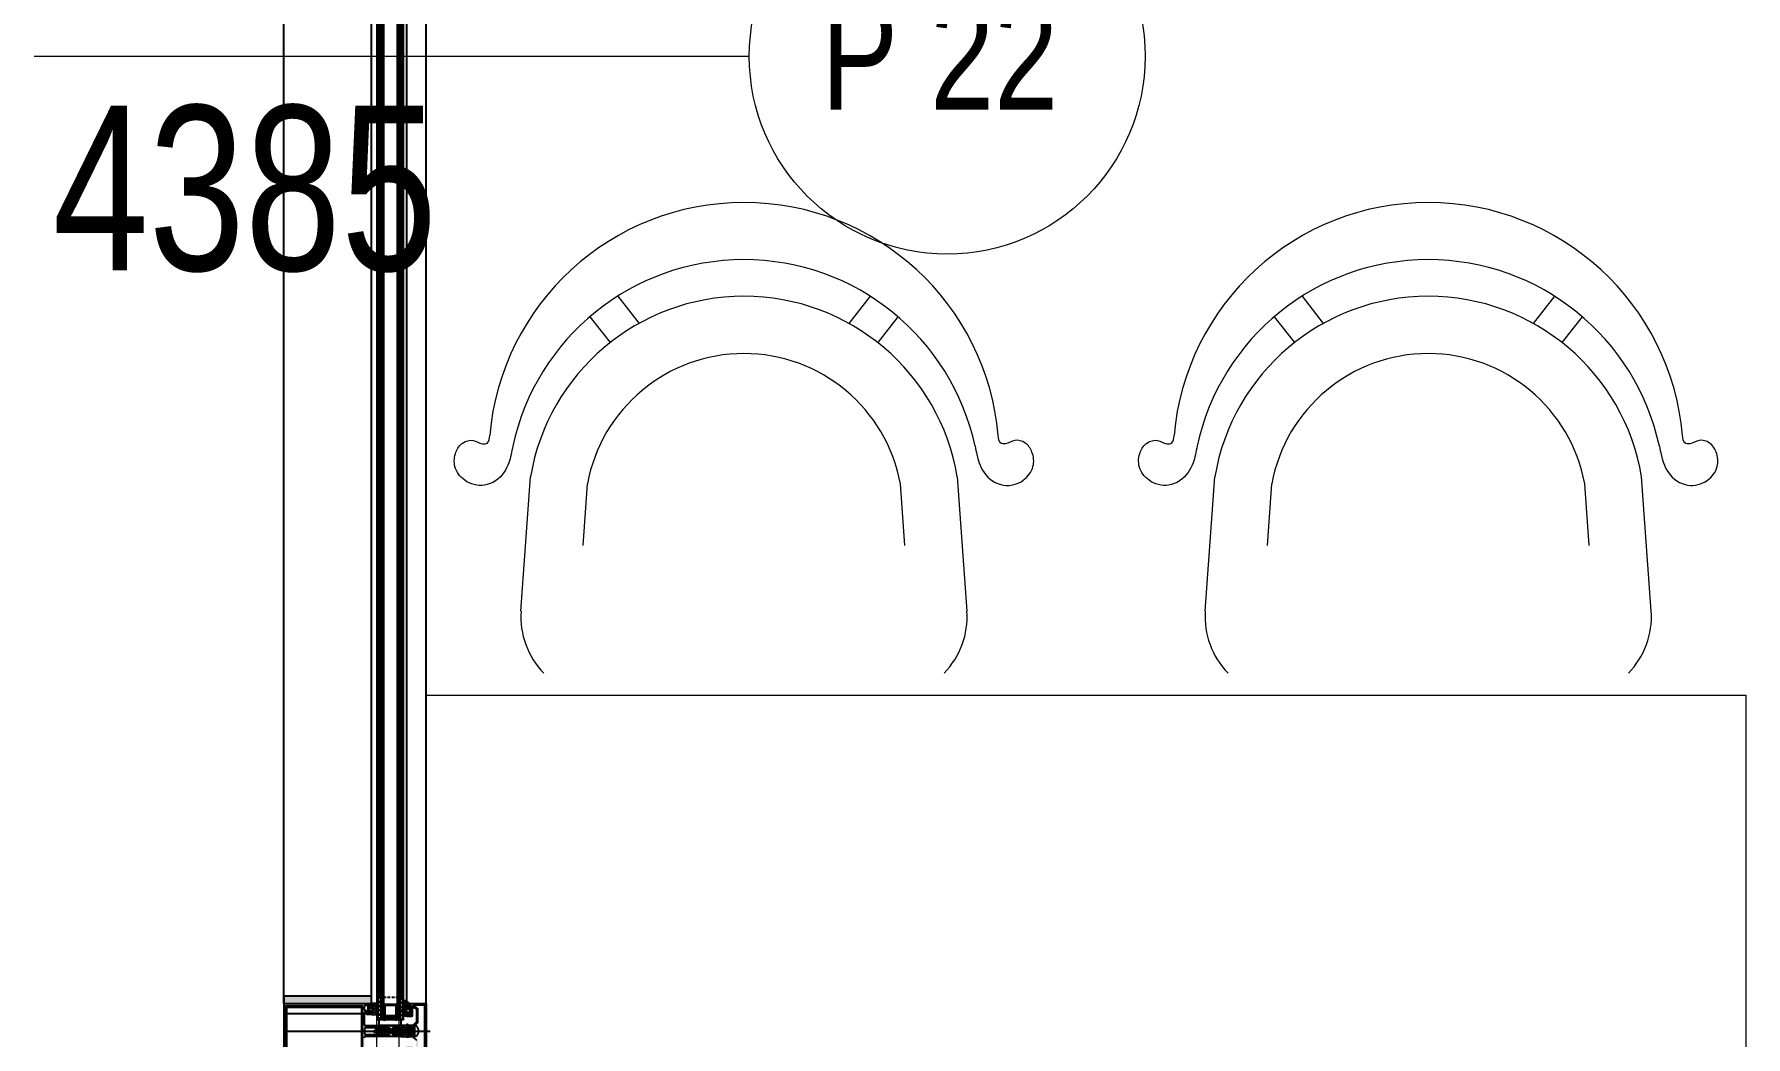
# Model space of a CAD drawing. Header units: millimetres. Extents: x 809 to 8159, y 33 to 4533.
# Drawn here: x 4948.2 to 5103.8, y 2184.4 to 2275.6 of the extents above; entities that cross this region are included whole.
import ezdxf
from ezdxf.enums import TextEntityAlignment as Align

# ---------------------------------------------------------------- set-up
doc = ezdxf.new("R2010")
doc.units = ezdxf.units.MM
doc.linetypes.add('DASHDOT', pattern=[25.4, 12.7, -6.35, 0, -6.35])
doc.linetypes.add('HIDDEN', pattern=[0.375, 0.25, -0.125])
for name, color, linetype in [('1', 3, 'Continuous'), ('11', 11, 'Continuous'), ('3', 11, 'Continuous'), ('5', 11, 'Continuous'), ('EKSEN', 11, 'Continuous'), ('FITILLER', 240, 'Continuous'), ('GORUNUS-TARAMA', 11, 'Continuous')]:
    doc.layers.add(name, color=color, linetype=linetype)
for name, color, linetype, lineweight in [('cam', 5, 'Continuous', 0), ('kapi_tag_yeni', 2, 'Continuous', 0), ('pencere tag', 4, 'Continuous', 0), ('TEFRİŞ', 130, 'Continuous', 0)]:
    doc.layers.add(name, color=color, linetype=linetype, lineweight=lineweight)
doc.styles.add('kapi_tag', font='arial.ttf', dxfattribs={"width": 0.75})

# ---------------------------------------------------------------- blocks, each defined once
blk = doc.blocks.new('wewefwef')
at = {"layer": 'TEFRİŞ'}
for p, q in [((20075.6652, -18240.6347, 0.271), (20075.5429, -18240.6434, 0.271)), ((20076.6181, -18240.6347, 0.271), (20076.7404, -18240.6434, 0.271)), ((20075.3973, -18240.6975, 0.271), (20075.4207, -18240.7159, 0.271)), ((20075.6055, -18240.6912, 0.271), (20075.5493, -18240.6952, 0.271)), ((20076.6778, -18240.6912, 0.271), (20076.734, -18240.6952, 0.271)), ((20076.886, -18240.6975, 0.271), (20076.8626, -18240.7159, 0.271)), ((20075.3787, -18240.7226, 0.271), (20075.4034, -18240.742, 0.271)), ((20076.9046, -18240.7226, 0.271), (20076.8799, -18240.742, 0.271)), ((20075.3787, -18240.9523, 0.271), (20075.4034, -18240.933, 0.271)), ((20076.9046, -18240.9523, 0.271), (20076.8799, -18240.933, 0.271)), ((20075.3973, -18240.9775, 0.271), (20075.4207, -18240.9591, 0.271)), ((20076.886, -18240.9775, 0.271), (20076.8626, -18240.9591, 0.271)), ((20075.6055, -18240.9838, 0.271), (20075.5493, -18240.9798, 0.271)), ((20076.6778, -18240.9838, 0.271), (20076.734, -18240.9798, 0.271)), ((20075.6652, -18241.0403, 0.271), (20075.5429, -18241.0316, 0.271)), ((20076.6181, -18241.0403, 0.271), (20076.7404, -18241.0316, 0.271)), ((20075.6652, -18241.257, 0.271), (20075.5429, -18241.2658, 0.271)), ((20076.6181, -18241.257, 0.271), (20076.7404, -18241.2658, 0.271)), ((20075.6055, -18241.3135, 0.271), (20075.5493, -18241.3175, 0.271)), ((20076.6778, -18241.3135, 0.271), (20076.734, -18241.3175, 0.271)), ((20075.3973, -18241.3198, 0.271), (20075.4207, -18241.3382, 0.271)), ((20076.886, -18241.3198, 0.271), (20076.8626, -18241.3382, 0.271)), ((20075.3787, -18241.345, 0.271), (20075.4034, -18241.3644, 0.271)), ((20076.9046, -18241.345, 0.271), (20076.8799, -18241.3644, 0.271)), ((20075.3787, -18241.5747, 0.271), (20075.4034, -18241.5553, 0.271)), ((20076.9046, -18241.5747, 0.271), (20076.8799, -18241.5553, 0.271)), ((20075.3973, -18241.5999, 0.271), (20075.4207, -18241.5815, 0.271)), ((20076.886, -18241.5999, 0.271), (20076.8626, -18241.5815, 0.271)), ((20075.6055, -18241.6062, 0.271), (20075.5493, -18241.6022, 0.271)), ((20076.6778, -18241.6062, 0.271), (20076.734, -18241.6022, 0.271)), ((20075.6652, -18241.6627, 0.271), (20075.5429, -18241.6539, 0.271)), ((20076.6181, -18241.6627, 0.271), (20076.7404, -18241.6539, 0.271))]:
    blk.add_line(p, q, dxfattribs=at)
at = {"layer": 'TEFRİŞ', "elevation": 0.271}
blk.add_lwpolyline([(20075.7417, -18241.7487), (20075.7417, -18240.5487), (20076.5417, -18240.5487), (20076.5417, -18241.7487)], close=True, dxfattribs=at)
at = {"layer": 'TEFRİŞ'}
for centre, radius, start, end in [((20075.5255, -18240.8375, 0.271), 0.2321, 94.9757, 180), ((20076.7579, -18240.8375, 0.271), 0.2321, 0, 85.0243), ((20075.5605, -18240.8375, 0.271), 0.2151, 102.1958, 180), ((20076.7228, -18240.8375, 0.271), 0.2151, 0, 77.8042), ((20075.5755, -18240.8375, 0.271), 0.1968, 99.5284, 180), ((20075.6704, -18240.7074, 0.271), 0.0729, 45.4026, 94.0856), ((20076.6129, -18240.7074, 0.271), 0.0729, 85.9144, 134.5974), ((20076.7078, -18240.8375, 0.271), 0.1968, 0, 80.4716), ((20075.5755, -18240.8375, 0.271), 0.1447, 100.4339, 180), ((20076.7078, -18240.8375, 0.271), 0.1447, 0, 79.5661), ((20075.5255, -18240.8375, 0.271), 0.2321, 180, 265.0243), ((20075.5605, -18240.8375, 0.271), 0.2151, 180, 257.8042), ((20075.5755, -18240.8375, 0.271), 0.1968, 180, 260.4716), ((20075.5755, -18240.8375, 0.271), 0.1447, 180, 259.5661), ((20076.7078, -18240.8375, 0.271), 0.1447, 280.4339, 0), ((20076.7078, -18240.8375, 0.271), 0.1968, 279.5284, 0), ((20076.7228, -18240.8375, 0.271), 0.2151, 282.1958, 0), ((20076.7579, -18240.8375, 0.271), 0.2321, 274.9757, 0), ((20075.6704, -18240.9676, 0.271), 0.0729, 265.9144, 314.5974), ((20076.6129, -18240.9676, 0.271), 0.0729, 225.4026, 274.0856), ((20075.5255, -18241.4599, 0.271), 0.2321, 94.9757, 180), ((20076.7579, -18241.4599, 0.271), 0.2321, 0, 85.0243), ((20075.5605, -18241.4599, 0.271), 0.2151, 102.1958, 180), ((20076.7228, -18241.4599, 0.271), 0.2151, 0, 77.8042), ((20075.5755, -18241.4599, 0.271), 0.1968, 99.5284, 180), ((20075.6704, -18241.3298, 0.271), 0.0729, 45.4026, 94.0856), ((20076.6129, -18241.3298, 0.271), 0.0729, 85.9144, 134.5974), ((20076.7078, -18241.4599, 0.271), 0.1968, 0, 80.4716), ((20075.5755, -18241.4599, 0.271), 0.1447, 100.4339, 180), ((20076.7078, -18241.4599, 0.271), 0.1447, 0, 79.5661), ((20075.5255, -18241.4599, 0.271), 0.2321, 180, 265.0243), ((20075.5605, -18241.4599, 0.271), 0.2151, 180, 257.8042), ((20075.5755, -18241.4599, 0.271), 0.1968, 180, 260.4716), ((20075.5755, -18241.4599, 0.271), 0.1447, 180, 259.5661), ((20076.7078, -18241.4599, 0.271), 0.1447, 280.4339, 0), ((20076.7078, -18241.4599, 0.271), 0.1968, 279.5284, 0), ((20076.7228, -18241.4599, 0.271), 0.2151, 282.1958, 0), ((20076.7579, -18241.4599, 0.271), 0.2321, 274.9757, 0), ((20075.6704, -18241.5899, 0.271), 0.0729, 265.9144, 314.5974), ((20076.6129, -18241.5899, 0.271), 0.0729, 225.4026, 274.0856)]:
    blk.add_arc(centre, radius, start, end, dxfattribs=at)
for points in [[(20075.5151, -18240.6273, 0.271), (20075.5302, -18240.6235, 0.271), (20075.539, -18240.6191, 0.271), (20075.5506, -18240.6013, 0.271), (20075.5461, -18240.5836, 0.271), (20075.5337, -18240.5747, 0.271), (20075.5204, -18240.5756, 0.271), (20075.5122, -18240.5817, 0.271), (20075.5099, -18240.5911, 0.271), (20075.5129, -18240.5996, 0.271), (20075.512, -18240.6041, 0.271), (20075.5053, -18240.6063, 0.271)], [(20076.7682, -18240.6273, 0.271), (20076.7531, -18240.6235, 0.271), (20076.7443, -18240.6191, 0.271), (20076.7327, -18240.6013, 0.271), (20076.7372, -18240.5836, 0.271), (20076.7496, -18240.5747, 0.271), (20076.7629, -18240.5756, 0.271), (20076.7711, -18240.5817, 0.271), (20076.7734, -18240.5911, 0.271), (20076.7704, -18240.5996, 0.271), (20076.7713, -18240.6041, 0.271), (20076.778, -18240.6063, 0.271)], [(20075.5151, -18241.0477, 0.271), (20075.5302, -18241.0514, 0.271), (20075.539, -18241.0559, 0.271), (20075.5506, -18241.0736, 0.271), (20075.5461, -18241.0914, 0.271), (20075.5337, -18241.1003, 0.271), (20075.5204, -18241.0994, 0.271), (20075.5122, -18241.0933, 0.271), (20075.5099, -18241.0838, 0.271), (20075.5129, -18241.0753, 0.271), (20075.512, -18241.0708, 0.271), (20075.5053, -18241.0687, 0.271)], [(20076.7682, -18241.0477, 0.271), (20076.7531, -18241.0514, 0.271), (20076.7443, -18241.0559, 0.271), (20076.7327, -18241.0736, 0.271), (20076.7372, -18241.0914, 0.271), (20076.7496, -18241.1003, 0.271), (20076.7629, -18241.0994, 0.271), (20076.7711, -18241.0933, 0.271), (20076.7734, -18241.0838, 0.271), (20076.7704, -18241.0753, 0.271), (20076.7713, -18241.0708, 0.271), (20076.778, -18241.0687, 0.271)], [(20075.5151, -18241.2496, 0.271), (20075.5302, -18241.2459, 0.271), (20075.539, -18241.2415, 0.271), (20075.5506, -18241.2237, 0.271), (20075.5461, -18241.2059, 0.271), (20075.5337, -18241.197, 0.271), (20075.5204, -18241.1979, 0.271), (20075.5122, -18241.204, 0.271), (20075.5099, -18241.2135, 0.271), (20075.5129, -18241.222, 0.271), (20075.512, -18241.2265, 0.271), (20075.5053, -18241.2287, 0.271)], [(20076.7682, -18241.2496, 0.271), (20076.7531, -18241.2459, 0.271), (20076.7443, -18241.2415, 0.271), (20076.7327, -18241.2237, 0.271), (20076.7372, -18241.2059, 0.271), (20076.7496, -18241.197, 0.271), (20076.7629, -18241.1979, 0.271), (20076.7711, -18241.204, 0.271), (20076.7734, -18241.2135, 0.271), (20076.7704, -18241.222, 0.271), (20076.7713, -18241.2265, 0.271), (20076.778, -18241.2287, 0.271)], [(20075.5151, -18241.6701, 0.271), (20075.5302, -18241.6738, 0.271), (20075.539, -18241.6782, 0.271), (20075.5506, -18241.696, 0.271), (20075.5461, -18241.7138, 0.271), (20075.5337, -18241.7227, 0.271), (20075.5204, -18241.7218, 0.271), (20075.5122, -18241.7157, 0.271), (20075.5099, -18241.7062, 0.271), (20075.5129, -18241.6977, 0.271), (20075.512, -18241.6932, 0.271), (20075.5053, -18241.691, 0.271)], [(20076.7682, -18241.6701, 0.271), (20076.7531, -18241.6738, 0.271), (20076.7443, -18241.6782, 0.271), (20076.7327, -18241.696, 0.271), (20076.7372, -18241.7138, 0.271), (20076.7496, -18241.7227, 0.271), (20076.7629, -18241.7218, 0.271), (20076.7711, -18241.7157, 0.271), (20076.7734, -18241.7062, 0.271), (20076.7704, -18241.6977, 0.271), (20076.7713, -18241.6932, 0.271), (20076.778, -18241.691, 0.271)]]:
    blk.add_spline(points, degree=3, dxfattribs=at)
blk = doc.blocks.new('ajsdfxcvzx')
h = blk.add_hatch(color=256)
edge = h.paths.add_edge_path()
edge.add_line((36934.79, -6404.06), (36934.72, -6404.06))
edge.add_line((36934.72, -6404.06), (36934.72, -6403.97))
edge.add_line((36934.72, -6403.97), (36934.24, -6403.97))
edge.add_arc((36934.24, -6404.07), 0.1, 90, 180)
edge.add_line((36934.14, -6404.07), (36934.14, -6404.35))
edge.add_arc((36934.24, -6404.35), 0.1, 180, 270)
edge.add_line((36934.24, -6404.45), (36934.32, -6404.45))
edge.add_arc((36934.32, -6404.5), 0.05, 405, 450, ccw=False)
edge.add_line((36934.36, -6404.46), (36934.53, -6404.64))
edge.add_arc((36934.56, -6404.6), 0.05, 225, 270)
edge.add_line((36934.56, -6404.65), (36934.72, -6404.65))
edge.add_line((36934.72, -6404.65), (36934.72, -6404.56))
edge.add_line((36934.72, -6404.56), (36934.79, -6404.56))
edge.add_arc((36934.79, -6404.61), 0.05, 0, 90, ccw=False)
edge.add_line((36934.84, -6404.61), (36934.84, -6404.81))
edge.add_line((36934.84, -6404.81), (36934.4, -6404.81))
edge.add_arc((36934.4, -6404.76), 0.05, 180, 270, ccw=False)
edge.add_line((36934.35, -6404.76), (36934.35, -6404.69))
edge.add_arc((36934.3, -6404.69), 0.05, 360, 405)
edge.add_line((36934.34, -6404.66), (36934.3, -6404.62))
edge.add_arc((36934.27, -6404.66), 0.05, 405, 450)
edge.add_line((36934.27, -6404.61), (36934.19, -6404.61))
edge.add_arc((36934.19, -6404.66), 0.05, 90, 180)
edge.add_line((36934.14, -6404.66), (36934.14, -6404.91))
edge.add_line((36934.14, -6404.91), (36934.14, -6405.28))
edge.add_line((36934.14, -6405.28), (36934.11, -6405.31))
edge.add_line((36934.11, -6405.31), (36934.14, -6405.34))
edge.add_line((36934.14, -6405.34), (36934.14, -6405.71))
edge.add_arc((36934.23, -6405.72), 0.0919, 174.9295, 270.955)
edge.add_line((36934.23, -6405.81), (36936.51, -6405.81))
edge.add_arc((36936.53, -6405.81), 0.02, 180, 360)
edge.add_line((36936.55, -6405.81), (36936.57, -6405.81))
edge.add_arc((36936.59, -6405.81), 0.02, 180, 360)
edge.add_line((36936.61, -6405.81), (36937.54, -6405.81))
edge.add_line((36937.54, -6405.81), (36937.54, -6405.95))
edge.add_arc((36937.48, -6405.95), 0.06, 270, 360, ccw=False)
edge.add_line((36937.48, -6406.01), (36937.48, -6406.08))
edge.add_arc((36937.45, -6406.08), 0.03, 270, 360, ccw=False)
edge.add_line((36937.45, -6406.11), (36937.41, -6406.11))
edge.add_arc((36937.41, -6406.08), 0.03, 180, 270, ccw=False)
edge.add_line((36937.38, -6406.08), (36937.38, -6406.01))
edge.add_line((36937.38, -6406.01), (36936.74, -6406.01))
edge.add_line((36936.74, -6406.01), (36936.74, -6406.26))
edge.add_line((36936.74, -6406.26), (36936.69, -6406.31))
edge.add_line((36936.69, -6406.31), (36936.74, -6406.36))
edge.add_line((36936.74, -6406.36), (36936.74, -6406.61))
edge.add_line((36936.74, -6406.61), (36937.38, -6406.61))
edge.add_line((36937.38, -6406.61), (36937.38, -6406.54))
edge.add_arc((36937.41, -6406.54), 0.03, 90, 180, ccw=False)
edge.add_line((36937.41, -6406.51), (36937.45, -6406.51))
edge.add_arc((36937.45, -6406.54), 0.03, 0, 90, ccw=False)
edge.add_line((36937.48, -6406.54), (36937.48, -6406.61))
edge.add_arc((36937.48, -6406.67), 0.06, 360, 450, ccw=False)
edge.add_line((36937.54, -6406.67), (36937.54, -6406.81))
edge.add_line((36937.54, -6406.81), (36936.61, -6406.81))
edge.add_arc((36936.59, -6406.81), 0.02, 360, 540)
edge.add_line((36936.57, -6406.81), (36936.55, -6406.81))
edge.add_arc((36936.53, -6406.81), 0.02, 360, 540)
edge.add_line((36936.51, -6406.81), (36934.23, -6406.81))
edge.add_arc((36934.23, -6406.9), 0.0919, 449.045, 545.0705)
edge.add_line((36934.14, -6406.91), (36934.14, -6407.28))
edge.add_line((36934.14, -6407.28), (36934.11, -6407.31))
edge.add_line((36934.11, -6407.31), (36934.14, -6407.34))
edge.add_line((36934.14, -6407.34), (36934.14, -6407.71))
edge.add_line((36934.14, -6407.71), (36934.14, -6407.96))
edge.add_arc((36934.19, -6407.96), 0.05, 180, 270)
edge.add_line((36934.19, -6408.01), (36934.27, -6408.01))
edge.add_arc((36934.27, -6407.96), 0.05, 270, 315)
edge.add_line((36934.3, -6408), (36934.34, -6407.96))
edge.add_arc((36934.3, -6407.93), 0.05, 315, 360)
edge.add_line((36934.35, -6407.93), (36934.35, -6407.86))
edge.add_arc((36934.4, -6407.86), 0.05, 90, 180, ccw=False)
edge.add_line((36934.4, -6407.81), (36934.84, -6407.81))
edge.add_line((36934.84, -6407.81), (36934.84, -6408.01))
edge.add_arc((36934.79, -6408.01), 0.05, 270, 360, ccw=False)
edge.add_line((36934.79, -6408.06), (36934.72, -6408.06))
edge.add_line((36934.72, -6408.06), (36934.72, -6407.97))
edge.add_line((36934.72, -6407.97), (36934.56, -6407.97))
edge.add_arc((36934.56, -6408.02), 0.05, 450, 495)
edge.add_line((36934.53, -6407.98), (36934.36, -6408.16))
edge.add_arc((36934.32, -6408.12), 0.05, 270, 315, ccw=False)
edge.add_line((36934.32, -6408.17), (36934.24, -6408.17))
edge.add_arc((36934.24, -6408.27), 0.1, 90, 180)
edge.add_line((36934.14, -6408.27), (36934.14, -6408.55))
edge.add_arc((36934.24, -6408.55), 0.1, 180, 270)
edge.add_line((36934.24, -6408.65), (36934.72, -6408.65))
edge.add_line((36934.72, -6408.65), (36934.72, -6408.56))
edge.add_line((36934.72, -6408.56), (36934.79, -6408.56))
edge.add_arc((36934.79, -6408.61), 0.05, 0, 90, ccw=False)
edge.add_line((36934.84, -6408.61), (36934.84, -6408.81))
edge.add_line((36934.84, -6408.81), (36926.85, -6408.81))
edge.add_line((36926.85, -6408.81), (36926.85, -6403.81))
edge.add_line((36926.85, -6403.81), (36934.84, -6403.81))
edge.add_line((36934.84, -6403.81), (36934.84, -6404.01))
edge.add_arc((36934.79, -6404.01), 0.05, 270, 360, ccw=False)
h.paths.add_polyline_path([(36933.95, -6408.61), (36927.05, -6408.61), (36927.05, -6404.01), (36933.95, -6404.01), (36933.95, -6406.31)], flags=16)
edge = h.paths.add_edge_path(flags=16)
edge.add_arc((36936.35, -6406.11), 0.1, 360, 450)
edge.add_line((36936.35, -6406.01), (36934.25, -6406.01))
edge.add_arc((36934.25, -6406.11), 0.1, 90, 180)
edge.add_line((36934.15, -6406.11), (36934.15, -6406.51))
edge.add_arc((36934.25, -6406.51), 0.1, 180, 270)
edge.add_line((36934.25, -6406.61), (36936.35, -6406.61))
edge.add_arc((36936.35, -6406.51), 0.1, 270, 360)
edge.add_line((36936.45, -6406.51), (36936.45, -6406.11))
h = blk.add_hatch(color=256)
edge = h.paths.add_edge_path()
edge.add_line((36938.41, -6407.79), (36938.41, -6408.39))
edge.add_line((36938.41, -6408.39), (36938.13, -6408.62))
edge.add_line((36938.13, -6408.62), (36938.13, -6408.42))
edge.add_line((36938.13, -6408.42), (36938.06, -6408.42))
edge.add_arc((36938.06, -6408.47), 0.05, 90, 180)
edge.add_line((36938.01, -6408.47), (36938.01, -6408.81))
edge.add_line((36938.01, -6408.81), (36938.12, -6408.81))
edge.add_line((36938.12, -6408.81), (36938.47, -6408.51))
edge.add_arc((36938.5, -6408.54), 0.05, 40, 130, ccw=False)
edge.add_line((36938.54, -6408.51), (36938.62, -6408.6))
edge.add_arc((36938.66, -6408.57), 0.05, 220, 310)
edge.add_line((36938.69, -6408.61), (36938.99, -6408.35))
edge.add_arc((36938.96, -6408.31), 0.05, 310, 360)
edge.add_line((36939.01, -6408.31), (36939.01, -6407.13))
edge.add_arc((36938.96, -6407.13), 0.05, 0, 45)
edge.add_line((36939, -6407.1), (36938.82, -6406.92))
edge.add_line((36938.82, -6406.92), (36938.78, -6406.92))
edge.add_line((36938.78, -6406.92), (36938.78, -6406.88))
edge.add_line((36938.78, -6406.88), (36938.72, -6406.82))
edge.add_arc((36938.76, -6406.79), 0.05, 180, 225, ccw=False)
edge.add_line((36938.71, -6406.79), (36938.71, -6405.83))
edge.add_arc((36938.76, -6405.83), 0.05, 135, 180, ccw=False)
edge.add_line((36938.72, -6405.8), (36938.78, -6405.74))
edge.add_line((36938.78, -6405.74), (36938.78, -6405.7))
edge.add_line((36938.78, -6405.7), (36938.82, -6405.7))
edge.add_line((36938.82, -6405.7), (36939, -6405.52))
edge.add_arc((36938.96, -6405.49), 0.05, 315, 360)
edge.add_line((36939.01, -6405.49), (36939.01, -6404.31))
edge.add_arc((36938.96, -6404.31), 0.05, 360, 410)
edge.add_line((36938.99, -6404.27), (36938.69, -6404.01))
edge.add_arc((36938.66, -6404.05), 0.05, 50, 140)
edge.add_line((36938.62, -6404.02), (36938.54, -6404.11))
edge.add_arc((36938.5, -6404.08), 0.05, 230, 320, ccw=False)
edge.add_line((36938.47, -6404.11), (36938.12, -6403.82))
edge.add_line((36938.12, -6403.82), (36938.01, -6403.82))
edge.add_line((36938.01, -6403.82), (36938.01, -6404.15))
edge.add_arc((36938.06, -6404.15), 0.05, 180, 270)
edge.add_line((36938.06, -6404.2), (36938.13, -6404.2))
edge.add_line((36938.13, -6404.2), (36938.13, -6404))
edge.add_line((36938.13, -6404), (36938.41, -6404.23))
edge.add_line((36938.41, -6404.23), (36938.41, -6404.83))
edge.add_line((36938.41, -6404.83), (36938.13, -6404.83))
edge.add_line((36938.13, -6404.83), (36938.13, -6404.7))
edge.add_line((36938.13, -6404.7), (36938.06, -6404.7))
edge.add_arc((36938.06, -6404.75), 0.05, 90, 180)
edge.add_line((36938.01, -6404.75), (36938.01, -6404.95))
edge.add_line((36938.01, -6404.95), (36938.48, -6404.95))
edge.add_arc((36938.48, -6404.9), 0.05, 270, 360)
edge.add_line((36938.53, -6404.9), (36938.53, -6404.33))
edge.add_arc((36938.58, -6404.33), 0.05, 140, 180, ccw=False)
edge.add_line((36938.54, -6404.29), (36938.63, -6404.19))
edge.add_arc((36938.67, -6404.22), 0.05, 50, 140, ccw=False)
edge.add_line((36938.7, -6404.18), (36938.87, -6404.32))
edge.add_arc((36938.84, -6404.36), 0.05, 0, 50, ccw=False)
edge.add_line((36938.89, -6404.36), (36938.89, -6405.44))
edge.add_arc((36938.84, -6405.44), 0.05, 315, 360, ccw=False)
edge.add_line((36938.88, -6405.47), (36938.55, -6405.8))
edge.add_arc((36938.52, -6405.76), 0.05, 270, 315, ccw=False)
edge.add_line((36938.52, -6405.81), (36938.11, -6405.81))
edge.add_line((36938.11, -6405.81), (36938.11, -6405.71))
edge.add_line((36938.11, -6405.71), (36938.01, -6405.71))
edge.add_line((36938.01, -6405.71), (36938.01, -6406.01))
edge.add_arc((36938.06, -6406.01), 0.05, 180, 270)
edge.add_line((36938.06, -6406.06), (36938.13, -6406.06))
edge.add_line((36938.13, -6406.06), (36938.13, -6405.93))
edge.add_line((36938.13, -6405.93), (36938.51, -6405.93))
edge.add_arc((36938.51, -6405.98), 0.05, 0, 90, ccw=False)
edge.add_line((36938.56, -6405.98), (36938.56, -6406.64))
edge.add_arc((36938.51, -6406.64), 0.05, 270, 360, ccw=False)
edge.add_line((36938.51, -6406.69), (36938.13, -6406.69))
edge.add_line((36938.13, -6406.69), (36938.13, -6406.56))
edge.add_line((36938.13, -6406.56), (36938.06, -6406.56))
edge.add_arc((36938.06, -6406.61), 0.05, 90, 180)
edge.add_line((36938.01, -6406.61), (36938.01, -6406.91))
edge.add_line((36938.01, -6406.91), (36938.11, -6406.91))
edge.add_line((36938.11, -6406.91), (36938.11, -6406.81))
edge.add_line((36938.11, -6406.81), (36938.52, -6406.81))
edge.add_arc((36938.52, -6406.86), 0.05, 45, 90, ccw=False)
edge.add_line((36938.55, -6406.82), (36938.88, -6407.15))
edge.add_arc((36938.84, -6407.18), 0.05, 0, 45, ccw=False)
edge.add_line((36938.89, -6407.18), (36938.89, -6408.26))
edge.add_arc((36938.84, -6408.26), 0.05, -50, 0, ccw=False)
edge.add_line((36938.87, -6408.3), (36938.7, -6408.44))
edge.add_arc((36938.67, -6408.4), 0.05, 220, 310, ccw=False)
edge.add_line((36938.63, -6408.43), (36938.54, -6408.33))
edge.add_arc((36938.58, -6408.29), 0.05, 180, 220, ccw=False)
edge.add_line((36938.53, -6408.29), (36938.53, -6407.72))
edge.add_arc((36938.48, -6407.72), 0.05, 0, 90)
edge.add_line((36938.48, -6407.67), (36938.01, -6407.67))
edge.add_line((36938.01, -6407.67), (36938.01, -6407.87))
edge.add_arc((36938.06, -6407.87), 0.05, 180, 270)
edge.add_line((36938.06, -6407.92), (36938.13, -6407.92))
edge.add_line((36938.13, -6407.92), (36938.13, -6407.79))
edge.add_line((36938.13, -6407.79), (36938.41, -6407.79))
h = blk.add_hatch(color=256)
edge = h.paths.add_edge_path()
edge.add_arc((36939.6, -6408.63), 0.05, 270, 360)
edge.add_line((36939.65, -6408.63), (36939.65, -6403.99))
edge.add_arc((36939.6, -6403.99), 0.05, 0, 90)
edge.add_line((36939.6, -6403.94), (36938.65, -6403.94))
edge.add_line((36938.65, -6403.94), (36938.54, -6404.07))
edge.add_arc((36938.5, -6404.04), 0.05, 230, 320, ccw=False)
edge.add_line((36938.47, -6404.08), (36938.19, -6403.85))
edge.add_arc((36938.2, -6403.83), 0.02, 90, 230, ccw=False)
edge.add_line((36938.2, -6403.81), (36939.73, -6403.81))
edge.add_arc((36939.73, -6403.86), 0.05, 0, 90, ccw=False)
edge.add_line((36939.78, -6403.86), (36939.78, -6408.76))
edge.add_arc((36939.73, -6408.76), 0.05, -90, 0, ccw=False)
edge.add_line((36939.73, -6408.81), (36938.2, -6408.81))
edge.add_arc((36938.2, -6408.79), 0.02, 130, 270, ccw=False)
edge.add_line((36938.19, -6408.77), (36938.47, -6408.54))
edge.add_arc((36938.5, -6408.58), 0.05, 40, 130, ccw=False)
edge.add_line((36938.54, -6408.55), (36938.65, -6408.68))
edge.add_line((36938.65, -6408.68), (36939.6, -6408.68))
h = blk.add_hatch()
h.set_pattern_fill('NET', color=256, angle=180, style=0)
h.set_pattern_definition([(180, (36878.66936, -6412.76816), (2e-17, 0.125), []), (90, (36878.66936, -6412.76816), (0.125, 2e-18), [])])
h.paths.add_polyline_path([(36937.09, -6405.02), (36935.93, -6405.02), (36935.93, -6405.31), (36936.13, -6405.27), (36936.37, -6405.25), (36936.62, -6405.25), (36936.95, -6405.28), (36937.09, -6405.3)])
at = {"layer": 'FITILLER'}
h = blk.add_hatch(dxfattribs=at)
h.set_pattern_fill('DOTS', color=256, scale=1.2, angle=135, style=0)
h.set_pattern_definition([(135, (37029.006284, -6545.372065), (-0.079549513, -0.026516504), [0, -0.075])])
h.paths.add_polyline_path([(36934.81, -6403.8), (36934.81, -6403.12), (36926.81, -6403.12), (36926.81, -6403.8)])
h = blk.add_hatch(dxfattribs=at)
h.set_pattern_fill('NET', color=256, scale=1.5, angle=225, style=0)
h.set_pattern_definition([(225, (36948.451, -6416.55688), (0.1325825, -0.1325825), []), (315, (36948.451, -6416.55688), (0.1325825, 0.1325825), [])])
edge = h.paths.add_edge_path(flags=16)
edge.add_arc((36934.82, -6404.34), 0.1, -90, 0, ccw=False)
edge.add_line((36934.82, -6404.44), (36934.66, -6404.44))
edge.add_arc((36934.66, -6404.34), 0.1, 180, 270, ccw=False)
edge.add_line((36934.56, -6404.34), (36934.56, -6404.29))
edge.add_arc((36934.66, -6404.29), 0.1, 90, 180, ccw=False)
edge.add_line((36934.66, -6404.19), (36934.82, -6404.19))
edge.add_arc((36934.82, -6404.29), 0.1, 0, 90, ccw=False)
edge.add_line((36934.92, -6404.29), (36934.92, -6404.34))
edge = h.paths.add_edge_path()
edge.add_line((36934.84, -6404.81), (36935.35, -6404.81))
edge.add_arc((36935.35, -6404.8), 0.01, 270, 405)
edge.add_line((36935.36, -6404.79), (36935.25, -6404.68))
edge.add_arc((36935.26, -6404.68), 0.00893, 135, 225, ccw=False)
edge.add_line((36935.25, -6404.67), (36935.36, -6404.56))
edge.add_arc((36935.35, -6404.55), 0.00893, 315, 405)
edge.add_line((36935.36, -6404.55), (36935.25, -6404.44))
edge.add_arc((36935.26, -6404.43), 0.00893, 135, 225, ccw=False)
edge.add_line((36935.25, -6404.43), (36935.36, -6404.32))
edge.add_arc((36935.35, -6404.31), 0.00893, 315, 405)
edge.add_line((36935.36, -6404.3), (36935.25, -6404.19))
edge.add_arc((36935.26, -6404.19), 0.00893, 135, 225, ccw=False)
edge.add_line((36935.25, -6404.18), (36935.36, -6404.07))
edge.add_arc((36935.35, -6404.07), 0.00893, 315, 405)
edge.add_line((36935.36, -6404.06), (36935.25, -6403.95))
edge.add_arc((36935.26, -6403.94), 0.00893, 135, 225, ccw=False)
edge.add_line((36935.25, -6403.94), (36935.36, -6403.83))
edge.add_arc((36935.35, -6403.82), 0.01, 315, 450)
edge.add_line((36935.35, -6403.81), (36934.84, -6403.81))
edge.add_line((36934.84, -6403.81), (36934.84, -6404.04))
edge.add_arc((36934.79, -6404.04), 0.05, 270, 360, ccw=False)
edge.add_line((36934.79, -6404.09), (36934.67, -6404.09))
edge.add_line((36934.67, -6404.09), (36934.67, -6403.99))
edge.add_line((36934.67, -6403.99), (36934.62, -6403.99))
edge.add_line((36934.62, -6403.99), (36934.49, -6404.06))
edge.add_arc((36934.51, -6404.1), 0.05, 120, 180)
edge.add_line((36934.46, -6404.1), (36934.46, -6404.52))
edge.add_arc((36934.51, -6404.52), 0.05, 180, 240)
edge.add_line((36934.49, -6404.56), (36934.62, -6404.64))
edge.add_line((36934.62, -6404.64), (36934.67, -6404.64))
edge.add_line((36934.67, -6404.64), (36934.67, -6404.54))
edge.add_line((36934.67, -6404.54), (36934.79, -6404.54))
edge.add_arc((36934.79, -6404.59), 0.05, 0, 90, ccw=False)
edge.add_line((36934.84, -6404.59), (36934.84, -6404.81))
h = blk.add_hatch(dxfattribs=at)
h.set_pattern_fill('NET', color=256, scale=1.5, angle=225, style=0)
h.set_pattern_definition([(225, (36952.42699, -6420.7984), (0.1325825, -0.1325825), []), (315, (36952.42699, -6420.7984), (0.1325825, 0.1325825), [])])
edge = h.paths.add_edge_path(flags=16)
edge.add_arc((36938.18, -6404.43), 0.1, 0, 90)
edge.add_line((36938.18, -6404.33), (36938.06, -6404.33))
edge.add_arc((36938.06, -6404.43), 0.1, 90, 180)
edge.add_line((36937.96, -6404.43), (36937.96, -6404.48))
edge.add_arc((36938.06, -6404.48), 0.1, 180, 270)
edge.add_line((36938.06, -6404.58), (36938.18, -6404.58))
edge.add_arc((36938.18, -6404.48), 0.1, 270, 360)
edge.add_line((36938.28, -6404.48), (36938.28, -6404.43))
edge = h.paths.add_edge_path()
edge.add_arc((36938.03, -6403.47), 0.2, 229.7669, 260)
edge.add_line((36937.99, -6403.67), (36938.13, -6403.69))
edge.add_arc((36938.12, -6403.74), 0.05, 15, 80, ccw=False)
edge.add_line((36938.17, -6403.73), (36938.18, -6403.8))
edge.add_line((36938.18, -6403.8), (36938.01, -6403.8))
edge.add_line((36938.01, -6403.8), (36938.01, -6404.18))
edge.add_arc((36938.06, -6404.18), 0.05, 180, 270)
edge.add_line((36938.06, -6404.23), (36938.18, -6404.23))
edge.add_line((36938.18, -6404.23), (36938.18, -6404.13))
edge.add_line((36938.18, -6404.13), (36938.23, -6404.13))
edge.add_line((36938.23, -6404.13), (36938.36, -6404.2))
edge.add_arc((36938.33, -6404.25), 0.05, 0, 60, ccw=False)
edge.add_line((36938.38, -6404.25), (36938.38, -6404.66))
edge.add_arc((36938.33, -6404.66), 0.05, 300, 360, ccw=False)
edge.add_line((36938.36, -6404.7), (36938.23, -6404.78))
edge.add_line((36938.23, -6404.78), (36938.18, -6404.78))
edge.add_line((36938.18, -6404.78), (36938.18, -6404.68))
edge.add_line((36938.18, -6404.68), (36938.06, -6404.68))
edge.add_arc((36938.06, -6404.73), 0.05, 90, 180)
edge.add_line((36938.01, -6404.73), (36938.01, -6404.95))
edge.add_line((36938.01, -6404.95), (36937.66, -6404.95))
edge.add_line((36937.66, -6404.95), (36937.66, -6404.8))
edge.add_line((36937.66, -6404.8), (36937.81, -6404.8))
edge.add_arc((36937.81, -6404.75), 0.05, 270, 360)
edge.add_line((36937.86, -6404.75), (36937.86, -6404.73))
edge.add_arc((36937.81, -6404.73), 0.05, 360, 450)
edge.add_line((36937.81, -6404.68), (36937.66, -6404.68))
edge.add_line((36937.66, -6404.68), (36937.66, -6404.53))
edge.add_line((36937.66, -6404.53), (36937.81, -6404.53))
edge.add_arc((36937.81, -6404.48), 0.05, 270, 360)
edge.add_line((36937.86, -6404.48), (36937.86, -6404.46))
edge.add_arc((36937.81, -6404.46), 0.05, 0, 90)
edge.add_line((36937.81, -6404.41), (36937.66, -6404.41))
edge.add_line((36937.66, -6404.41), (36937.66, -6404.26))
edge.add_line((36937.66, -6404.26), (36937.81, -6404.26))
edge.add_arc((36937.81, -6404.21), 0.05, 270, 360)
edge.add_line((36937.86, -6404.21), (36937.86, -6404.19))
edge.add_arc((36937.81, -6404.19), 0.05, 360, 450)
edge.add_line((36937.81, -6404.14), (36937.66, -6404.14))
edge.add_line((36937.66, -6404.14), (36937.66, -6403.99))
edge.add_line((36937.66, -6403.99), (36937.81, -6403.99))
edge.add_arc((36937.81, -6403.94), 0.05, 270, 360)
edge.add_line((36937.86, -6403.94), (36937.86, -6403.83))
edge.add_arc((36937.81, -6403.83), 0.05, 360, 400)
edge.add_line((36937.85, -6403.8), (36937.58, -6403.48))
edge.add_arc((36937.61, -6403.45), 0.05, 49.7669, 229.7669, ccw=False)
edge.add_line((36937.64, -6403.41), (36937.9, -6403.62))
h = blk.add_hatch(dxfattribs=at)
h.set_pattern_fill('NET', color=256, scale=1.5, angle=225, style=0)
h.set_pattern_definition([(225, (36956.32115, -6484.3424), (0.1325825, -0.1325825), []), (315, (36956.32115, -6484.3424), (0.1325825, 0.1325825), [])])
edge = h.paths.add_edge_path(flags=16)
edge.add_arc((36938.02, -6406.29), 0.1, 90, 180, ccw=False)
edge.add_line((36938.02, -6406.19), (36938.17, -6406.19))
edge.add_arc((36938.17, -6406.29), 0.1, 0, 90, ccw=False)
edge.add_line((36938.27, -6406.29), (36938.27, -6406.34))
edge.add_arc((36938.17, -6406.34), 0.1, -90, 0, ccw=False)
edge.add_line((36938.17, -6406.44), (36938.02, -6406.44))
edge.add_arc((36938.02, -6406.34), 0.1, 180, 270, ccw=False)
edge.add_line((36937.92, -6406.34), (36937.92, -6406.29))
edge = h.paths.add_edge_path()
edge.add_line((36938, -6405.81), (36937.48, -6405.81))
edge.add_arc((36937.48, -6405.82), 0.01, 90, 225)
edge.add_line((36937.48, -6405.83), (36937.59, -6405.94))
edge.add_arc((36937.58, -6405.95), 0.00893, -45, 45, ccw=False)
edge.add_line((36937.59, -6405.95), (36937.48, -6406.06))
edge.add_arc((36937.48, -6406.07), 0.00893, 135, 225)
edge.add_line((36937.48, -6406.07), (36937.59, -6406.18))
edge.add_arc((36937.58, -6406.19), 0.00893, -45, 45, ccw=False)
edge.add_line((36937.59, -6406.2), (36937.48, -6406.3))
edge.add_arc((36937.48, -6406.31), 0.00893, 135, 225)
edge.add_line((36937.48, -6406.32), (36937.59, -6406.43))
edge.add_arc((36937.58, -6406.43), 0.00893, -45, 45, ccw=False)
edge.add_line((36937.59, -6406.44), (36937.48, -6406.55))
edge.add_arc((36937.48, -6406.56), 0.00893, 135, 225)
edge.add_line((36937.48, -6406.56), (36937.59, -6406.67))
edge.add_arc((36937.58, -6406.68), 0.00893, -45, 45, ccw=False)
edge.add_line((36937.59, -6406.68), (36937.48, -6406.79))
edge.add_arc((36937.48, -6406.8), 0.01, 135, 270)
edge.add_line((36937.48, -6406.81), (36938, -6406.81))
edge.add_line((36938, -6406.81), (36938, -6406.59))
edge.add_arc((36938.05, -6406.59), 0.05, 90, 180, ccw=False)
edge.add_line((36938.05, -6406.54), (36938.17, -6406.54))
edge.add_line((36938.17, -6406.54), (36938.17, -6406.64))
edge.add_line((36938.17, -6406.64), (36938.22, -6406.64))
edge.add_line((36938.22, -6406.64), (36938.35, -6406.56))
edge.add_arc((36938.32, -6406.52), 0.05, 300, 360)
edge.add_line((36938.37, -6406.52), (36938.37, -6406.1))
edge.add_arc((36938.32, -6406.1), 0.05, 0, 60)
edge.add_line((36938.35, -6406.06), (36938.22, -6405.99))
edge.add_line((36938.22, -6405.99), (36938.17, -6405.99))
edge.add_line((36938.17, -6405.99), (36938.17, -6406.09))
edge.add_line((36938.17, -6406.09), (36938.05, -6406.09))
edge.add_arc((36938.05, -6406.04), 0.05, 180, 270, ccw=False)
edge.add_line((36938, -6406.04), (36938, -6405.81))
at = {"linetype": 'HIDDEN'}
for p, q in [((36935.51, -6405.29), (36935.51, -6403.23)), ((36935.51, -6403.23), (36937.51, -6403.23)), ((36937.51, -6403.23), (36937.51, -6405.31))]:
    blk.add_line(p, q, dxfattribs=at)
blk.add_line((36937.51, -6405.31), (36937.51, -6405.31))
at = {"elevation": 0}
for points in [[(36926.85, -6408.81), (36926.85, -6403.81), (36934.84, -6403.81), (36934.84, -6404.01, -0.414214), (36934.79, -6404.06), (36934.72, -6404.06), (36934.72, -6403.97), (36934.24, -6403.97, 0.414214), (36934.14, -6404.07), (36934.14, -6404.35, 0.414214), (36934.24, -6404.45), (36934.32, -6404.45, -0.198912), (36934.36, -6404.46), (36934.53, -6404.64, 0.198912), (36934.56, -6404.65), (36934.72, -6404.65), (36934.72, -6404.56), (36934.79, -6404.56, -0.414214), (36934.84, -6404.61), (36934.84, -6404.81), (36934.4, -6404.81, -0.414214), (36934.35, -6404.76), (36934.35, -6404.69, 0.198912), (36934.34, -6404.66), (36934.3, -6404.62, 0.198912), (36934.27, -6404.61), (36934.19, -6404.61, 0.414214), (36934.14, -6404.66), (36934.14, -6404.91), (36934.14, -6405.28), (36934.11, -6405.31), (36934.14, -6405.34), (36934.14, -6405.71, 0.445362), (36934.23, -6405.81), (36936.51, -6405.81, 1), (36936.55, -6405.81), (36936.57, -6405.81, 1), (36936.61, -6405.81), (36937.54, -6405.81), (36937.54, -6405.95, -0.414214), (36937.48, -6406.01), (36937.48, -6406.08, -0.414214), (36937.45, -6406.11), (36937.41, -6406.11, -0.414214), (36937.38, -6406.08), (36937.38, -6406.01), (36936.74, -6406.01), (36936.74, -6406.26), (36936.69, -6406.31), (36936.74, -6406.36), (36936.74, -6406.61), (36937.38, -6406.61), (36937.38, -6406.54, -0.414214), (36937.41, -6406.51), (36937.45, -6406.51, -0.414214), (36937.48, -6406.54), (36937.48, -6406.61, -0.414214), (36937.54, -6406.67), (36937.54, -6406.81), (36936.61, -6406.81, 1), (36936.57, -6406.81), (36936.55, -6406.81, 1), (36936.51, -6406.81), (36934.23, -6406.81, 0.445362), (36934.14, -6406.91)], [(36938.78, -6406.88), (36938.72, -6406.82, -0.198912), (36938.71, -6406.79), (36938.71, -6405.83, -0.198912), (36938.72, -6405.8), (36938.78, -6405.74), (36938.78, -6405.7), (36938.82, -6405.7), (36939, -6405.52, 0.198912), (36939.01, -6405.49), (36939.01, -6404.31, 0.221695), (36938.99, -6404.27), (36938.69, -6404.01, 0.414214), (36938.62, -6404.02), (36938.54, -6404.11, -0.414214), (36938.47, -6404.11), (36938.12, -6403.82), (36938.01, -6403.82), (36938.01, -6404.15, 0.414214), (36938.06, -6404.2), (36938.13, -6404.2), (36938.13, -6404), (36938.41, -6404.23), (36938.41, -6404.83), (36938.13, -6404.83), (36938.13, -6404.7), (36938.06, -6404.7, 0.414214), (36938.01, -6404.75), (36938.01, -6404.95), (36938.48, -6404.95, 0.414214), (36938.53, -6404.9), (36938.53, -6404.33, -0.176327), (36938.54, -6404.29), (36938.63, -6404.19, -0.414214), (36938.7, -6404.18), (36938.87, -6404.32, -0.221695), (36938.89, -6404.36), (36938.89, -6405.44, -0.198912), (36938.88, -6405.47), (36938.55, -6405.8, -0.198912), (36938.52, -6405.81), (36938.11, -6405.81), (36938.11, -6405.71), (36938.01, -6405.71), (36938.01, -6406.01, 0.414214), (36938.06, -6406.06), (36938.13, -6406.06), (36938.13, -6405.93), (36938.51, -6405.93, -0.414214), (36938.56, -6405.98), (36938.56, -6406.64, -0.414214), (36938.51, -6406.69), (36938.13, -6406.69), (36938.13, -6406.56), (36938.06, -6406.56, 0.414214), (36938.01, -6406.61), (36938.01, -6406.91)], [(36938.11, -6406.91), (36938.11, -6406.81), (36938.52, -6406.81, -0.198912), (36938.55, -6406.82), (36938.88, -6407.15, -0.198912)]]:
    blk.add_lwpolyline(points, format="xyb", dxfattribs=at)
for points in [[(36933.95, -6408.61), (36927.05, -6408.61), (36927.05, -6404.01), (36933.95, -6404.01), (36933.95, -6406.31)], [(36937.11, -6405.01), (36935.93, -6405.01), (36935.93, -6403.86), (36937.11, -6403.86)], [(36937.01, -6404.91), (36936.03, -6404.91), (36936.03, -6403.96), (36937.01, -6403.96)], [(36937.09, -6405.02), (36935.93, -6405.02), (36935.93, -6405.31), (36936.13, -6405.27), (36936.37, -6405.25), (36936.62, -6405.25), (36936.95, -6405.28), (36937.09, -6405.3)]]:
    blk.add_lwpolyline(points, close=True, dxfattribs=at)
for points in [[(36939.6, -6408.68, 0.414214), (36939.65, -6408.63), (36939.65, -6403.99, 0.414214), (36939.6, -6403.94), (36938.65, -6403.94), (36938.54, -6404.07, -0.414214), (36938.47, -6404.08), (36938.19, -6403.85, -0.700208), (36938.2, -6403.81), (36939.73, -6403.81, -0.414214), (36939.78, -6403.86), (36939.78, -6408.76, -0.414214), (36939.73, -6408.81), (36938.2, -6408.81, -0.700208), (36938.19, -6408.77), (36938.47, -6408.54, -0.414214), (36938.54, -6408.55), (36938.65, -6408.68)], [(36936.45, -6406.11, 0.414214), (36936.35, -6406.01), (36934.25, -6406.01, 0.414214), (36934.15, -6406.11), (36934.15, -6406.51, 0.414214), (36934.25, -6406.61), (36936.35, -6406.61, 0.414214), (36936.45, -6406.51)]]:
    blk.add_lwpolyline(points, format="xyb", close=True, dxfattribs=at)
at = {"layer": '1', "linetype": 'DASHDOT', "ltscale": 10}
for p, q in [((36938.33, -6406.07), (36938.23, -6406.55)), ((36938.36, -6406.17), (36938.23, -6406.55)), ((36938.39, -6406.45), (36938.26, -6406.45)), ((36938.33, -6406.07), (36938.36, -6406.17)), ((36938.49, -6406.17), (36938.36, -6406.17)), ((36938.39, -6406.45), (36938.53, -6406.07)), ((36938.43, -6406.55), (36938.39, -6406.45)), ((36938.53, -6406.07), (36938.43, -6406.55)), ((36938.56, -6406.17), (36938.43, -6406.55)), ((36938.56, -6406.45), (36938.46, -6406.45)), ((36938.72, -6406.45), (36938.46, -6406.45)), ((36938.53, -6406.07), (36938.56, -6406.17)), ((36938.72, -6406.17), (36938.56, -6406.17)), ((36938.56, -6406.17), (36938.56, -6406.17)), ((36938.56, -6406.45), (36938.56, -6406.45)), ((36938.56, -6406.45), (36938.56, -6406.45)), ((36938.56, -6406.45), (36938.57, -6406.45)), ((36938.56, -6406.45), (36938.57, -6406.45)), ((36938.72, -6405.84), (36938.72, -6406.79)), ((36938.87, -6405.84), (36938.72, -6405.84)), ((36938.87, -6406.79), (36938.72, -6406.79))]:
    blk.add_line(p, q, dxfattribs=at)
for centre, radius, start, end in [((36938.43, -6406.31), 0.653, 8.4072, 46.688), ((36938.43, -6406.31), 0.653, 313.312, 351.5928), ((36939.16, -6406.31), 0.13, 132.6849, 227.3151)]:
    blk.add_arc(centre, radius, start, end, dxfattribs=at)
at = {"layer": '11'}
for p, q in [((36934.92, -6406.31), (36935.18, -6406.22)), ((36934.92, -6406.31), (36935.12, -6406.4)), ((36935.12, -6406.4), (36935.23, -6406.09)), ((36935.16, -6406.5), (36935.12, -6406.4)), ((36935.23, -6406.09), (36935.16, -6406.5)), ((36935.26, -6406.19), (36935.16, -6406.5)), ((36935.18, -6406.43), (36935.23, -6406.45)), ((36935.23, -6406.09), (36935.26, -6406.19)), ((36935.38, -6406.45), (36935.24, -6406.45)), ((36935.26, -6406.19), (36935.33, -6406.17)), ((36935.49, -6406.17), (36935.34, -6406.17)), ((36935.38, -6406.45), (36935.52, -6406.07)), ((36935.38, -6406.45), (36935.52, -6406.07)), ((36935.42, -6406.55), (36935.38, -6406.45)), ((36935.52, -6406.07), (36935.42, -6406.55)), ((36935.56, -6406.17), (36935.42, -6406.55)), ((36935.67, -6406.45), (36935.46, -6406.45)), ((36935.52, -6406.07), (36935.56, -6406.17)), ((36935.77, -6406.17), (36935.56, -6406.17)), ((36935.67, -6406.45), (36935.81, -6406.07)), ((36935.67, -6406.45), (36935.81, -6406.07)), ((36935.71, -6406.55), (36935.67, -6406.45)), ((36935.81, -6406.07), (36935.71, -6406.55)), ((36935.84, -6406.17), (36935.71, -6406.55)), ((36935.96, -6406.45), (36935.74, -6406.45)), ((36935.81, -6406.07), (36935.84, -6406.17)), ((36936.06, -6406.17), (36935.84, -6406.17)), ((36935.96, -6406.45), (36936.09, -6406.07)), ((36935.96, -6406.45), (36936.09, -6406.07)), ((36935.99, -6406.55), (36935.96, -6406.45)), ((36936.09, -6406.07), (36935.99, -6406.55)), ((36936.13, -6406.17), (36935.99, -6406.55)), ((36936.24, -6406.45), (36936.03, -6406.45)), ((36936.09, -6406.07), (36936.13, -6406.17)), ((36936.34, -6406.17), (36936.13, -6406.17)), ((36936.24, -6406.45), (36936.38, -6406.07)), ((36936.24, -6406.45), (36936.38, -6406.07)), ((36936.28, -6406.55), (36936.24, -6406.45)), ((36936.38, -6406.07), (36936.28, -6406.55)), ((36936.41, -6406.17), (36936.28, -6406.55)), ((36936.48, -6406.45), (36936.31, -6406.45)), ((36936.38, -6406.07), (36936.41, -6406.17)), ((36936.58, -6406.17), (36936.41, -6406.17)), ((36936.48, -6406.45), (36936.62, -6406.07)), ((36936.48, -6406.45), (36936.62, -6406.07)), ((36936.52, -6406.55), (36936.48, -6406.45)), ((36936.62, -6406.07), (36936.52, -6406.55)), ((36936.65, -6406.17), (36936.52, -6406.55)), ((36936.72, -6406.45), (36936.55, -6406.45)), ((36936.62, -6406.07), (36936.65, -6406.17)), ((36936.82, -6406.17), (36936.65, -6406.17)), ((36936.72, -6406.45), (36936.86, -6406.07)), ((36936.72, -6406.45), (36936.86, -6406.07)), ((36936.76, -6406.55), (36936.72, -6406.45)), ((36936.86, -6406.07), (36936.76, -6406.55)), ((36936.89, -6406.17), (36936.76, -6406.55)), ((36936.96, -6406.45), (36936.79, -6406.45)), ((36936.86, -6406.07), (36936.89, -6406.17)), ((36937.06, -6406.17), (36936.89, -6406.17)), ((36936.96, -6406.45), (36937.1, -6406.07)), ((36937, -6406.55), (36936.96, -6406.45)), ((36937.1, -6406.07), (36937, -6406.55)), ((36937.13, -6406.17), (36937, -6406.55)), ((36937.19, -6406.45), (36937.03, -6406.45)), ((36937.1, -6406.07), (36937.13, -6406.17)), ((36937.29, -6406.17), (36937.13, -6406.17)), ((36937.19, -6406.45), (36937.33, -6406.07)), ((36937.23, -6406.55), (36937.19, -6406.45)), ((36937.33, -6406.07), (36937.23, -6406.55)), ((36937.36, -6406.17), (36937.23, -6406.55)), ((36937.39, -6406.45), (36937.26, -6406.45)), ((36937.33, -6406.07), (36937.36, -6406.17)), ((36937.49, -6406.17), (36937.36, -6406.17)), ((36937.39, -6406.45), (36937.53, -6406.07)), ((36937.39, -6406.45), (36937.53, -6406.07)), ((36937.43, -6406.55), (36937.39, -6406.45)), ((36937.53, -6406.07), (36937.43, -6406.55)), ((36937.56, -6406.17), (36937.43, -6406.55)), ((36937.59, -6406.45), (36937.46, -6406.45)), ((36937.53, -6406.07), (36937.56, -6406.17)), ((36937.69, -6406.17), (36937.56, -6406.17)), ((36937.73, -6406.07), (36937.59, -6406.45)), ((36937.59, -6406.45), (36937.63, -6406.55)), ((36937.63, -6406.55), (36937.73, -6406.07)), ((36937.76, -6406.17), (36937.63, -6406.55)), ((36937.79, -6406.45), (36937.66, -6406.45)), ((36937.73, -6406.07), (36937.76, -6406.17)), ((36937.89, -6406.17), (36937.76, -6406.17)), ((36937.79, -6406.45), (36937.93, -6406.07)), ((36937.83, -6406.55), (36937.79, -6406.45)), ((36937.93, -6406.07), (36937.83, -6406.55)), ((36937.96, -6406.17), (36937.83, -6406.55)), ((36937.99, -6406.45), (36937.86, -6406.45)), ((36937.93, -6406.07), (36937.96, -6406.17)), ((36938.09, -6406.17), (36937.96, -6406.17)), ((36937.99, -6406.45), (36938.13, -6406.07)), ((36938.03, -6406.55), (36937.99, -6406.45)), ((36938.13, -6406.07), (36938.03, -6406.55)), ((36938.16, -6406.17), (36938.03, -6406.55)), ((36938.19, -6406.45), (36938.06, -6406.45)), ((36938.13, -6406.07), (36938.16, -6406.17)), ((36938.29, -6406.17), (36938.16, -6406.17)), ((36938.19, -6406.45), (36938.33, -6406.07)), ((36938.23, -6406.55), (36938.19, -6406.45))]:
    blk.add_line(p, q, dxfattribs=at)
for centre, start, end in [((36935.24, -6406.43), 245.3251, 270), ((36935.34, -6406.19), 90, 109.1116)]:
    blk.add_arc(centre, 0.02, start, end, dxfattribs=at)
at = {"layer": '3'}
for p, q in [((36935.51, -6405.77), (36935.51, -6405.31)), ((36937.51, -6405.77), (36937.51, -6405.31)), ((36935.51, -6405.77), (36937.51, -6405.77))]:
    blk.add_line(p, q, dxfattribs=at)
at = {"layer": '5'}
for p, q in [((36938.01, -6404.05), (36938.01, -6226.54)), ((36926.81, -6403.81), (36926.81, -6300.28)), ((36934.81, -6403.81), (36934.81, -6300.28)), ((36939.78, -6403.81), (36939.78, -6300.28))]:
    blk.add_line(p, q, dxfattribs=at)
at = {"layer": 'cam'}
for p, q in [((36935.31, -6300.33), (36935.31, -6405.31)), ((36935.41, -6300.33), (36935.41, -6405.31)), ((36935.51, -6300.33), (36935.51, -6403.19)), ((36935.61, -6300.33), (36935.61, -6405.31)), ((36935.71, -6300.33), (36935.71, -6405.31)), ((36935.81, -6300.33), (36935.81, -6405.31)), ((36935.91, -6300.33), (36935.91, -6405.31)), ((36937.11, -6300.28), (36937.11, -6405.31)), ((36937.21, -6300.28), (36937.21, -6405.31)), ((36937.31, -6300.28), (36937.31, -6405.31)), ((36937.41, -6300.28), (36937.41, -6405.31)), ((36937.51, -6300.28), (36937.51, -6403.19)), ((36937.61, -6300.28), (36937.61, -6405.31)), ((36937.71, -6300.28), (36937.71, -6405.31)), ((36935.91, -6405.31), (36935.31, -6405.31)), ((36937.71, -6405.31), (36937.11, -6405.31))]:
    blk.add_line(p, q, dxfattribs=at)
at = {"layer": 'cam', "elevation": 0}
blk.add_lwpolyline([(36937.28, -6003.73), (36937.28, -6438.13), (36935.28, -6438.13), (36935.28, -6003.73)], close=True, dxfattribs=at)
at = {"layer": 'EKSEN', "linetype": 'DASHDOT', "ltscale": 5}
blk.add_line((36927.15, -6406.31), (36940.14, -6406.31), dxfattribs=at)
at = {"layer": 'FITILLER', "elevation": 0}
blk.add_lwpolyline([(36934.81, -6403.8), (36934.81, -6403.12), (36926.81, -6403.12), (36926.81, -6403.8)], close=True, dxfattribs=at)
for points in [[(36934.84, -6404.81), (36935.35, -6404.81, 0.668179), (36935.36, -6404.79), (36935.25, -6404.68, -0.414214), (36935.25, -6404.67), (36935.36, -6404.56, 0.414214), (36935.36, -6404.55), (36935.25, -6404.44, -0.414214), (36935.25, -6404.43), (36935.36, -6404.32, 0.414214), (36935.36, -6404.3), (36935.25, -6404.19, -0.414214), (36935.25, -6404.18), (36935.36, -6404.07, 0.414214), (36935.36, -6404.06), (36935.25, -6403.95, -0.414214), (36935.25, -6403.94), (36935.36, -6403.83, 0.668179), (36935.35, -6403.81), (36934.84, -6403.81), (36934.84, -6404.04, -0.414214), (36934.79, -6404.09), (36934.67, -6404.09), (36934.67, -6403.99), (36934.62, -6403.99), (36934.49, -6404.06, 0.267949), (36934.46, -6404.1), (36934.46, -6404.52, 0.267949), (36934.49, -6404.56), (36934.62, -6404.64), (36934.67, -6404.64), (36934.67, -6404.54), (36934.79, -6404.54, -0.414214), (36934.84, -6404.59)], [(36937.9, -6403.62, 0.132688), (36937.99, -6403.67), (36938.13, -6403.69, -0.291473), (36938.17, -6403.73), (36938.18, -6403.8), (36938.01, -6403.8), (36938.01, -6404.18, 0.414214), (36938.06, -6404.23), (36938.18, -6404.23), (36938.18, -6404.13), (36938.23, -6404.13), (36938.36, -6404.2, -0.267949), (36938.38, -6404.25), (36938.38, -6404.66, -0.267949), (36938.36, -6404.7), (36938.23, -6404.78), (36938.18, -6404.78), (36938.18, -6404.68), (36938.06, -6404.68, 0.414214), (36938.01, -6404.73), (36938.01, -6404.95), (36937.66, -6404.95), (36937.66, -6404.8), (36937.81, -6404.8, 0.414214), (36937.86, -6404.75), (36937.86, -6404.73, 0.414214), (36937.81, -6404.68), (36937.66, -6404.68), (36937.66, -6404.53), (36937.81, -6404.53, 0.414214), (36937.86, -6404.48), (36937.86, -6404.46, 0.414214), (36937.81, -6404.41), (36937.66, -6404.41), (36937.66, -6404.26), (36937.81, -6404.26, 0.414214), (36937.86, -6404.21), (36937.86, -6404.19, 0.414214), (36937.81, -6404.14), (36937.66, -6404.14), (36937.66, -6403.99), (36937.81, -6403.99, 0.414214), (36937.86, -6403.94), (36937.86, -6403.83, 0.176327), (36937.85, -6403.8), (36937.58, -6403.48, -1), (36937.64, -6403.41)], [(36934.92, -6404.34, -0.414214), (36934.82, -6404.44), (36934.66, -6404.44, -0.414214), (36934.56, -6404.34), (36934.56, -6404.29, -0.414214), (36934.66, -6404.19), (36934.82, -6404.19, -0.414214), (36934.92, -6404.29)], [(36938.28, -6404.43, 0.414214), (36938.18, -6404.33), (36938.06, -6404.33, 0.414214), (36937.96, -6404.43), (36937.96, -6404.48, 0.414214), (36938.06, -6404.58), (36938.18, -6404.58, 0.414214), (36938.28, -6404.48)], [(36938, -6405.81), (36937.48, -6405.81, 0.668179), (36937.48, -6405.83), (36937.59, -6405.94, -0.414214), (36937.59, -6405.95), (36937.48, -6406.06, 0.414214), (36937.48, -6406.07), (36937.59, -6406.18, -0.414214), (36937.59, -6406.2), (36937.48, -6406.3, 0.414214), (36937.48, -6406.32), (36937.59, -6406.43, -0.414214), (36937.59, -6406.44), (36937.48, -6406.55, 0.414214), (36937.48, -6406.56), (36937.59, -6406.67, -0.414214), (36937.59, -6406.68), (36937.48, -6406.79, 0.668179), (36937.48, -6406.81), (36938, -6406.81), (36938, -6406.59, -0.414214), (36938.05, -6406.54), (36938.17, -6406.54), (36938.17, -6406.64), (36938.22, -6406.64), (36938.35, -6406.56, 0.267949), (36938.37, -6406.52), (36938.37, -6406.1, 0.267949), (36938.35, -6406.06), (36938.22, -6405.99), (36938.17, -6405.99), (36938.17, -6406.09), (36938.05, -6406.09, -0.414214), (36938, -6406.04)], [(36937.92, -6406.29, -0.414214), (36938.02, -6406.19), (36938.17, -6406.19, -0.414214), (36938.27, -6406.29), (36938.27, -6406.34, -0.414214), (36938.17, -6406.44), (36938.02, -6406.44, -0.414214), (36937.92, -6406.34)]]:
    blk.add_lwpolyline(points, format="xyb", close=True, dxfattribs=at)
at = {"layer": 'GORUNUS-TARAMA'}
for p, q in [((36933.89, -6404.03), (36927.06, -6404.03)), ((36927.06, -6404.03), (36927.06, -6408.59)), ((36933.89, -6404.03), (36933.89, -6408.59)), ((36933.89, -6404.17), (36927.06, -6404.17)), ((36933.89, -6404.73), (36927.06, -6404.73))]:
    blk.add_line(p, q, dxfattribs=at)
blk = doc.blocks.new('kapi_tag_yeni')
at = {"layer": 'kapi_tag_yeni'}
blk.add_line((0, 0), (-0.6504, 0), dxfattribs=at)
blk.add_circle((-0.8304, 0), 0.18, dxfattribs=at)
at = {"layer": 'kapi_tag_yeni', "style": 'kapi_tag', "width": 0.75}
for tag, p in [('KAPI_ENI', (-0.553, 0.047)), ('KAPI_BOYU', (-0.553, -0.194))]:
    blk.add_attdef(tag, p, '', height=0.15, dxfattribs=at)
blk.add_attdef('KAPI_TAG_02', text='', height=0.15, dxfattribs=at).set_placement((-0.8304, 0), align=Align.MIDDLE_CENTER)

msp = doc.modelspace()

# ---------------------------------------------------------------- block references
at = {"layer": 'GORUNUS-TARAMA'}
msp.add_blockref('ajsdfxcvzx', (-31955.96, 8591.27), dxfattribs=at)
at = {"layer": 'pencere tag'}
ref = msp.add_blockref('kapi_tag_yeni', (4948.16, 2273.65), dxfattribs=dict(at, xscale=99.99999999999997, yscale=99.99999999999997, zscale=99.99999999999997, rotation=180))
ref.add_attrib('KAPI_BOYU', '686', dxfattribs={"layer": 'kapi_tag_yeni', "height": 15, "style": 'kapi_tag', "width": 0.75}).set_placement((4993.66, 2278.25), align=Align.RIGHT)
ref.add_attrib('KAPI_ENI', '4385', dxfattribs={"layer": 'kapi_tag_yeni', "height": 15, "style": 'kapi_tag', "width": 0.75}).set_placement((4984.8, 2254.16), align=Align.RIGHT)
ref.add_attrib('KAPI_TAG_02', 'P 22', dxfattribs={"layer": 'kapi_tag_yeni', "height": 10, "style": 'kapi_tag', "width": 0.75}).set_placement((5030.52, 2273.78), align=Align.MIDDLE_CENTER)
at = {"layer": 'TEFRİŞ', "xscale": 100.0000000000005, "yscale": 100.0000000000005, "zscale": 100.0000000000005, "rotation": 269.9999999994434}
msp.add_blockref('wewefwef', (1829158.7, 2009789.68, -27.1), dxfattribs=at)

doc.saveas('drawing.dxf')
